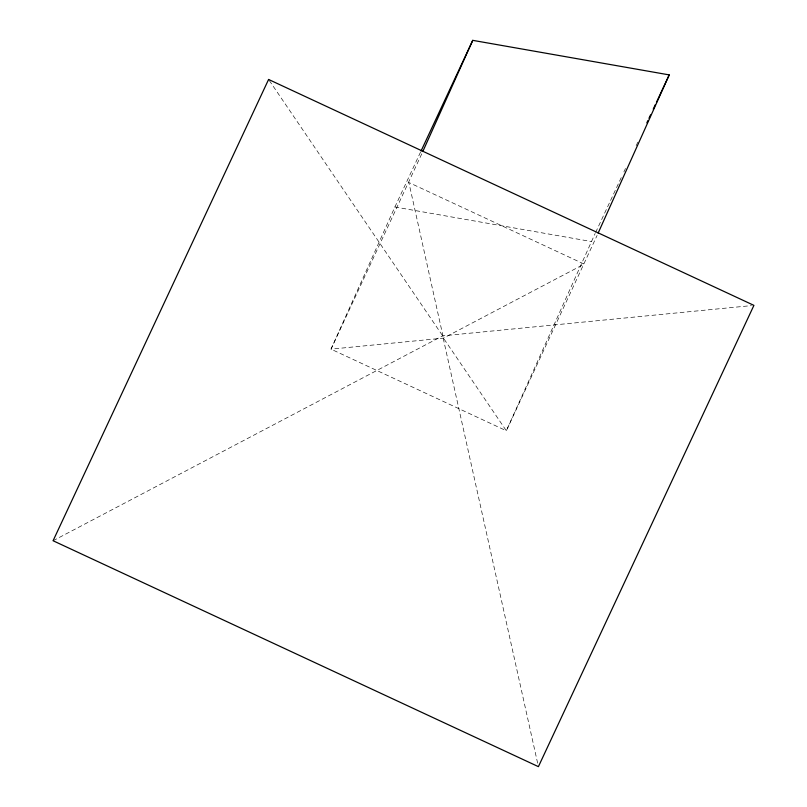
<?xml version="1.0" encoding="UTF-8"?>
<svg xmlns="http://www.w3.org/2000/svg" width="807" height="807" viewBox="0 0 807 807"><rect width="100%" height="100%" fill="white"/><g stroke="black" fill="none" stroke-linecap="round" stroke-linejoin="round"><path stroke-width="0.61" stroke-dasharray="4.04 3.03" d="M420.497 152.2L394.905 206.985L331.011 349.149L506.342 430.756L597.079 235.452M421.748 153.844L331.011 349.149L443.447 338.133L584.187 264.121L408.867 182.513L443.447 338.133L506.342 430.756L595.112 233.546M595.647 232.406L610.042 201.589M610.576 200.449L621.239 177.621M623.902 171.911L625.506 168.492M636.168 145.663L637.772 142.244M53.08 540.74L442.68 335.863L751.418 305.611M394.905 206.985L591.38 241.535M269.296 80.498L442.68 335.863L538.41 766.65"/><path stroke-width="1.21" d="M422.777 151.555L472.751 40.35L669.225 74.9L598.108 233.152M421.032 151.06L472.751 40.35M646.831 122.835L647.9 120.556M648.969 118.276L650.563 114.846M653.236 109.137L655.365 104.577M656.434 102.297L669.225 74.9M268.59 79.459L53.08 540.74L538.41 766.65L753.92 305.369L268.59 79.459"/></g></svg>
